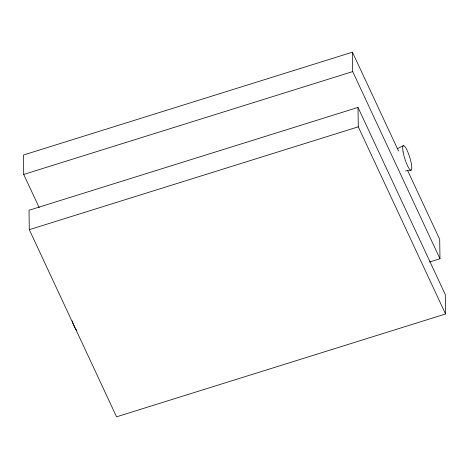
<?xml version="1.0" encoding="UTF-8"?>
<svg xmlns="http://www.w3.org/2000/svg" width="469" height="469" viewBox="0 0 469 469"><rect width="100%" height="100%" fill="white"/><g stroke="black" fill="none" stroke-linecap="round" stroke-linejoin="round"><path stroke-width="0.7" d="M397.161 148.802L403.399 145.648M398.544 151.065L352.436 52.176L23.45 155.022L23.714 174.433L39.191 207.62M23.714 174.433L352.7 71.587L352.436 52.176M358.011 107.413L29.025 210.259L29.295 229.669L116.564 416.824L445.55 313.978L445.286 294.567L358.011 107.413L358.281 126.823L445.55 313.978M29.295 229.669L358.281 126.823M429.493 262.019L439.975 258.741L439.705 239.331L407.52 170.311M405.533 170.921L411.073 170.153M352.7 71.587L439.975 258.741M76.769 330.534A12.839 2.568 72.6 0 1 72.138 320.866M403.1 151.88A12.839 2.568 72.6 0 0 410.938 170.177A12.839 2.568 72.6 0 0 407.678 151.645A12.839 2.568 72.6 0 0 403.1 151.88"/></g></svg>
